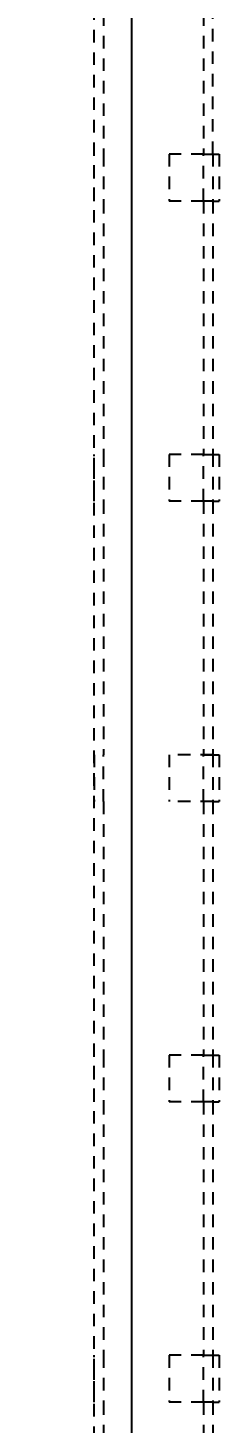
# Model space of a CAD drawing. Header units: inches. Extents: x 6 to 369, y -225 to 2.
# Drawn here: x 26.97 to 28.89, y -51.44 to -37.5 of the extents above; entities that cross this region are included whole.
import ezdxf

# ---------------------------------------------------------------- set-up
doc = ezdxf.new("R2010")
doc.units = ezdxf.units.IN
doc.header["$MEASUREMENT"] = 0
doc.linetypes.add('HIDDEN2', pattern=[0.1875, 0.125, -0.0625])
for name, color, linetype in [('Cabinet', 253, 'HIDDEN2'), ('D', 3, 'Continuous'), ('DIM', 7, 'Continuous')]:
    doc.layers.add(name, color=color, linetype=linetype)
doc.styles.add('S1', font='TXT')
doc.dimstyles.new('IMPERIAL', dxfattribs={"dimtxt": 2, "dimasz": 2, "dimexe": 0.18, "dimexo": 0.063, "dimgap": 0.09, "dimtad": 0, "dimtih": 1, "dimtoh": 1, "dimdec": 4, "dimzin": 0, "dimdsep": 46, "dimlunit": 5, "dimtxsty": 'S1', "dimcen": 0.09, "dimadec": 0, "dimazin": 0, "dimtfac": 1, "dimtdec": 4, "dimtofl": 0, "dimtmove": 2, "dimatfit": 3, "dimfxl": 0, "dimtolj": 1, "dimtzin": 0, "dimarcsym": 0})

# ---------------------------------------------------------------- blocks, each defined once
blk = doc.blocks.new('*D25')
at = {"layer": 'Defpoints', "color": 0}
for p in [(27.638, -11.998), (19.631, -101.998), (27.638, -101.998)]:
    blk.add_point(p, dxfattribs=at)
at = {"layer": 'DIM', "color": 0, "lineweight": -2}
for p, q in [((27.575, -11.998), (19.451, -11.998)), ((19.631, -13.998), (19.631, -55.908)), ((19.631, -99.998), (19.631, -58.088)), ((27.575, -101.998), (19.451, -101.998))]:
    blk.add_line(p, q, dxfattribs=at)
at = {"layer": 'DIM', "color": 0}
for points in [[(19.298, -13.998), (19.965, -13.998), (19.631, -11.998)], [(19.298, -99.998), (19.965, -99.998), (19.631, -101.998)]]:
    blk.add_solid(points, dxfattribs=at)
at = {"layer": 'DIM', "color": 0, "insert": (19.631, -56.998), "char_height": 2, "attachment_point": 5, "style": 'S1'}
blk.add_mtext('\\A1;90"', dxfattribs=at)

msp = doc.modelspace()

# ---------------------------------------------------------------- linework, layer by layer
at = {"layer": 'Cabinet', "color": 7, "linetype": 'HIDDEN2'}
for p, q in [((27.63816, -101.99835), (27.63816, -11.99835)), ((27.73191, -36.23285), (27.73191, -38.76385)), ((28.73191, -36.23285), (28.73191, -38.76385)), ((28.82566, -38.76385), (28.82566, -36.23285)), ((27.63816, -39.23285), (27.63816, -38.76385)), ((27.73191, -38.76385), (27.73191, -39.23285)), ((28.73191, -38.76385), (28.38816, -38.76385)), ((28.38816, -38.76385), (28.38816, -39.23285)), ((28.73191, -38.76385), (28.82566, -38.76385)), ((28.73191, -39.23285), (28.73191, -38.76385)), ((28.82566, -38.76385), (28.82566, -39.23285)), ((28.82566, -38.76385), (28.88816, -38.76385)), ((28.88816, -38.76385), (28.88816, -39.23285)), ((27.73191, -39.23285), (27.73191, -41.76385)), ((28.73191, -39.23285), (28.38816, -39.23285)), ((28.73191, -39.23285), (28.73191, -41.76385)), ((28.82566, -39.23285), (28.73191, -39.23285)), ((28.82566, -39.23285), (28.82566, -41.76385)), ((28.82566, -39.23285), (28.88816, -39.23285)), ((27.63816, -42.23285), (27.63816, -41.76385)), ((27.73191, -41.76385), (27.73191, -42.23285)), ((28.73191, -41.76385), (28.38816, -41.76385)), ((28.38816, -41.76385), (28.38816, -42.23285)), ((28.73191, -41.76385), (28.82566, -41.76385)), ((28.73191, -42.23285), (28.73191, -41.76385)), ((28.82566, -41.76385), (28.82566, -42.23285)), ((28.82566, -41.76385), (28.88816, -41.76385)), ((28.88816, -41.76385), (28.88816, -42.23285)), ((27.73191, -42.23285), (27.73191, -44.76385)), ((28.73191, -42.23285), (28.38816, -42.23285)), ((28.73191, -42.23285), (28.73191, -44.76385)), ((28.82566, -42.23285), (28.73191, -42.23285)), ((28.82566, -42.23285), (28.82566, -44.76385)), ((28.82566, -42.23285), (28.88816, -42.23285)), ((27.63816, -44.76385), (27.63816, -45.23285)), ((27.73191, -45.23285), (27.73191, -44.76385)), ((28.82566, -44.76385), (28.38816, -44.76385)), ((28.38816, -44.76385), (28.38816, -45.23285)), ((28.73191, -44.76385), (28.82566, -44.76385)), ((28.73191, -45.23285), (28.73191, -44.76385)), ((28.82566, -44.76385), (28.82566, -45.23285)), ((28.82566, -44.76385), (28.88816, -44.76385)), ((28.88816, -44.76385), (28.88816, -45.23285)), ((27.73191, -45.23285), (27.73191, -47.76385)), ((28.82566, -45.23285), (28.38816, -45.23285)), ((28.73191, -45.23285), (28.73191, -47.76385)), ((28.82566, -45.23285), (28.82566, -47.76385)), ((28.82566, -45.23285), (28.88816, -45.23285)), ((27.63816, -48.23285), (27.63816, -47.76385)), ((27.73191, -47.76385), (27.73191, -48.23285)), ((28.73191, -47.76385), (28.38816, -47.76385)), ((28.38816, -47.76385), (28.38816, -48.23285)), ((28.73191, -47.76385), (28.82566, -47.76385)), ((28.73191, -48.23285), (28.73191, -47.76385)), ((28.82566, -47.76385), (28.82566, -48.23285)), ((28.82566, -47.76385), (28.88816, -47.76385)), ((28.88816, -47.76385), (28.88816, -48.23285)), ((27.73191, -48.23285), (27.73191, -50.76385)), ((28.73191, -48.23285), (28.38816, -48.23285)), ((28.73191, -48.23285), (28.73191, -50.76385)), ((28.82566, -48.23285), (28.73191, -48.23285)), ((28.82566, -48.23285), (28.82566, -50.76385)), ((28.82566, -48.23285), (28.88816, -48.23285)), ((27.63816, -51.23285), (27.63816, -50.76385)), ((27.73191, -50.76385), (27.73191, -51.23285)), ((28.73191, -50.76385), (28.38816, -50.76385)), ((28.38816, -50.76385), (28.38816, -51.23285)), ((28.73191, -50.76385), (28.82566, -50.76385)), ((28.73191, -51.23285), (28.73191, -50.76385)), ((28.82566, -50.76385), (28.82566, -51.23285)), ((28.82566, -50.76385), (28.88816, -50.76385)), ((28.88816, -50.76385), (28.88816, -51.23285)), ((27.73191, -51.23285), (27.73191, -53.76385)), ((28.73191, -51.23285), (28.38816, -51.23285)), ((28.73191, -51.23285), (28.73191, -53.76385)), ((28.82566, -51.23285), (28.73191, -51.23285)), ((28.82566, -51.23285), (28.82566, -53.76385)), ((28.82566, -51.23285), (28.88816, -51.23285))]:
    msp.add_line(p, q, dxfattribs=at)
at = {"layer": 'D', "color": 7}
msp.add_line((28.01316, -101.37335), (28.01316, -13.24835), dxfattribs=at)

# ---------------------------------------------------------------- dimensions: what is measured, and where the dimension line sits
at = {"layer": 'DIM', "color": 7}
dim = msp.add_linear_dim(base=(19.63127, -101.99835), p1=(27.63816, -11.99835), p2=(27.63816, -101.99835), angle=90, dimstyle='IMPERIAL', override={"dimpost": '"'}, dxfattribs=at)
dim.commit()
dim.dimension.update_dxf_attribs({"geometry": '*D25', "text_midpoint": (19.63127, -56.99835)})

doc.saveas('drawing.dxf')
